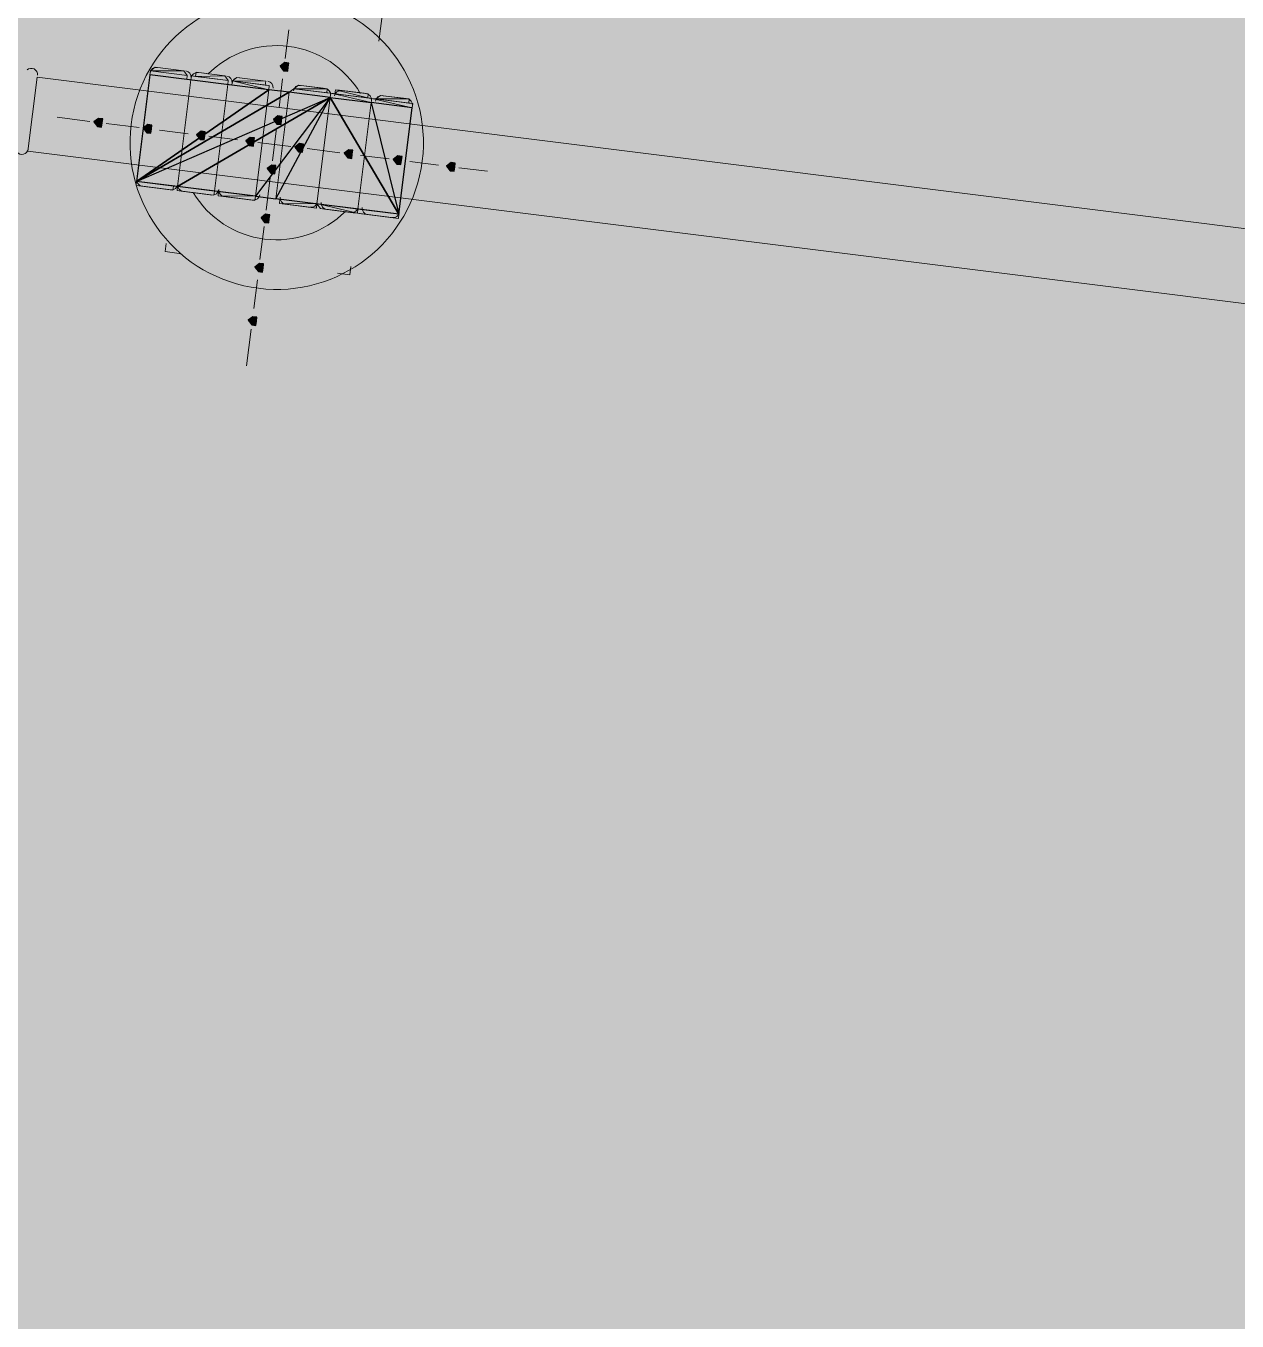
# Model space of a CAD drawing. Header units: metres. Extents: x -4 to 509425, y 7549 to 4732445.
# Drawn here: x 475976.932 to 475979.414, y 4719760.99 to 4719763.644 of the extents above; entities that cross this region are included whole.
import ezdxf

# ---------------------------------------------------------------- set-up
doc = ezdxf.new("R2010")
doc.units = ezdxf.units.M
doc.header["$LTSCALE"] = 0.01
doc.header["$MEASUREMENT"] = 0
doc.layers.get('0').update_dxf_attribs({"lineweight": 0})
doc.layers.add('_SUBESTACIÓN', color=1, linetype='Continuous')
doc.layers.add('SUBESTACION LA VID', color=253, linetype='Continuous')

# ---------------------------------------------------------------- blocks, each defined once
blk = doc.blocks.new('A$Cfff6051d')
at = {"layer": 'SUBESTACION LA VID', "transparency": 33554687}
h = blk.add_hatch(color=256, dxfattribs=at)
h.dxf.hatch_style = 2
h.paths.add_polyline_path([(475977.47, 4719763.5592), (475977.4711, 4719763.5676), (475977.4627, 4719763.5686), (475977.4532, 4719763.5613), (475977.4606, 4719763.5518), (475977.469, 4719763.5508)])
h = blk.add_hatch(color=256, dxfattribs=at)
h.dxf.hatch_style = 2
h.paths.add_polyline_path([(475977.0888, 4719763.4448), (475977.0899, 4719763.4532), (475977.0815, 4719763.4543), (475977.072, 4719763.447), (475977.0793, 4719763.4375), (475977.0877, 4719763.4364)])
h = blk.add_hatch(color=256, dxfattribs=at)
h.dxf.hatch_style = 2
h.paths.add_polyline_path([(475977.4563, 4719763.45), (475977.4574, 4719763.4584), (475977.449, 4719763.4594), (475977.4395, 4719763.4521), (475977.4469, 4719763.4426), (475977.4553, 4719763.4416)])
h = blk.add_hatch(color=256, dxfattribs=at)
h.dxf.hatch_style = 2
h.paths.add_polyline_path([(475977.1896, 4719763.4322), (475977.1907, 4719763.4406), (475977.1823, 4719763.4417), (475977.1728, 4719763.4343), (475977.1802, 4719763.4249), (475977.1886, 4719763.4238)])
h = blk.add_hatch(color=256, dxfattribs=at)
h.dxf.hatch_style = 2
h.paths.add_polyline_path([(475977.2988, 4719763.4185), (475977.2999, 4719763.4269), (475977.2915, 4719763.428), (475977.282, 4719763.4206), (475977.2894, 4719763.4112), (475977.2978, 4719763.4101)])
h = blk.add_hatch(color=256, dxfattribs=at)
h.dxf.hatch_style = 2
h.paths.add_polyline_path([(475977.3996, 4719763.4059), (475977.4007, 4719763.4143), (475977.3923, 4719763.4153), (475977.3828, 4719763.408), (475977.3902, 4719763.3985), (475977.3986, 4719763.3975)])
h = blk.add_hatch(color=256, dxfattribs=at)
h.dxf.hatch_style = 2
h.paths.add_polyline_path([(475977.5004, 4719763.3932), (475977.5015, 4719763.4016), (475977.4931, 4719763.4027), (475977.4836, 4719763.3954), (475977.491, 4719763.3859), (475977.4994, 4719763.3848)])
h = blk.add_hatch(color=256, dxfattribs=at)
h.dxf.hatch_style = 2
h.paths.add_polyline_path([(475977.6012, 4719763.3806), (475977.6023, 4719763.389), (475977.5939, 4719763.3901), (475977.5844, 4719763.3827), (475977.5918, 4719763.3733), (475977.6002, 4719763.3722)])
h = blk.add_hatch(color=256, dxfattribs=at)
h.dxf.hatch_style = 2
h.paths.add_polyline_path([(475977.702, 4719763.368), (475977.7031, 4719763.3764), (475977.6947, 4719763.3774), (475977.6852, 4719763.3701), (475977.6926, 4719763.3606), (475977.701, 4719763.3596)])
h = blk.add_hatch(color=256, dxfattribs=at)
h.dxf.hatch_style = 2
h.paths.add_polyline_path([(475977.8112, 4719763.3543), (475977.8123, 4719763.3627), (475977.8039, 4719763.3637), (475977.7944, 4719763.3564), (475977.8018, 4719763.3469), (475977.8102, 4719763.3459)])
h = blk.add_hatch(color=256, dxfattribs=at)
h.dxf.hatch_style = 2
h.paths.add_polyline_path([(475977.4437, 4719763.3492), (475977.4447, 4719763.3576), (475977.4363, 4719763.3586), (475977.4269, 4719763.3513), (475977.4342, 4719763.3418), (475977.4426, 4719763.3408)])
h = blk.add_hatch(color=256, dxfattribs=at)
h.dxf.hatch_style = 2
h.paths.add_polyline_path([(475977.4311, 4719763.2484), (475977.4321, 4719763.2568), (475977.4237, 4719763.2578), (475977.4143, 4719763.2505), (475977.4216, 4719763.241), (475977.43, 4719763.24)])
h = blk.add_hatch(color=256, dxfattribs=at)
h.dxf.hatch_style = 2
h.paths.add_polyline_path([(475977.4184, 4719763.1476), (475977.4195, 4719763.156), (475977.4111, 4719763.157), (475977.4016, 4719763.1497), (475977.409, 4719763.1402), (475977.4174, 4719763.1392)])
h = blk.add_hatch(color=256, dxfattribs=at)
h.dxf.hatch_style = 2
h.paths.add_polyline_path([(475977.4047, 4719763.0384), (475977.4058, 4719763.0468), (475977.3974, 4719763.0478), (475977.3879, 4719763.0405), (475977.3953, 4719763.031), (475977.4037, 4719763.0299)])
at = {"layer": 'SUBESTACION LA VID', "lineweight": 15}
for p, q in [((475977.6559, 4719763.6127), (475978.0329, 4719766.62)), ((475977.4711, 4719763.6358), (475977.4637, 4719763.577)), ((475977.2558, 4719763.5519), (475977.197, 4719763.5593)), ((475977.3398, 4719763.5414), (475977.281, 4719763.5487)), ((475976.9365, 4719763.3871), (475976.9555, 4719763.5384)), ((476072.2069, 4719751.5967), (475976.9555, 4719763.5384)), ((475977.1865, 4719763.5435), (475977.1591, 4719763.3251)), ((475977.2705, 4719763.533), (475977.2431, 4719763.3146)), ((475977.2431, 4719763.3146), (475977.2705, 4719763.533)), ((475977.3461, 4719763.5235), (475977.3187, 4719763.3051)), ((475977.3187, 4719763.3051), (475977.3461, 4719763.5235)), ((475977.4238, 4719763.5308), (475977.365, 4719763.5382)), ((475977.4585, 4719763.535), (475977.4511, 4719763.4762)), ((475977.491, 4719763.5224), (475977.5414, 4719763.5161)), ((475977.4027, 4719763.2946), (475977.4301, 4719763.513)), ((475977.4447, 4719763.2893), (475977.4721, 4719763.5077)), ((475977.5561, 4719763.4972), (475977.5287, 4719763.2788)), ((475977.5287, 4719763.2788), (475977.5561, 4719763.4972)), ((475977.575, 4719763.5119), (475977.6254, 4719763.5056)), ((475977.659, 4719763.5013), (475977.7094, 4719763.495)), ((475977.6401, 4719763.4867), (475977.6127, 4719763.2682)), ((475977.6127, 4719763.2682), (475977.6401, 4719763.4867)), ((475977.7241, 4719763.4761), (475977.6967, 4719763.2577)), ((475977.0636, 4719763.448), (475976.9964, 4719763.4564)), ((475977.1644, 4719763.4354), (475977.0972, 4719763.4438)), ((475977.2652, 4719763.4227), (475977.2064, 4719763.4301)), ((475977.366, 4719763.4101), (475977.3072, 4719763.4175)), ((475977.4458, 4719763.4342), (475977.4374, 4719763.367)), ((475977.4752, 4719763.3964), (475977.408, 4719763.4048)), ((475977.576, 4719763.3838), (475977.5088, 4719763.3922)), ((476072.1879, 4719751.4455), (475976.9365, 4719763.3871)), ((475977.6768, 4719763.3711), (475977.618, 4719763.3785)), ((475977.7776, 4719763.3585), (475977.7188, 4719763.3659)), ((475977.8784, 4719763.3459), (475977.8196, 4719763.3532)), ((475977.1665, 4719763.3157), (475977.2253, 4719763.3083)), ((475977.4332, 4719763.3334), (475977.4248, 4719763.2662)), ((475977.2505, 4719763.3051), (475977.3093, 4719763.2978)), ((475977.3345, 4719763.2946), (475977.3933, 4719763.2872)), ((475977.5109, 4719763.2725), (475977.4605, 4719763.2788)), ((475977.5949, 4719763.262), (475977.5445, 4719763.2683)), ((475977.6789, 4719763.2514), (475977.6285, 4719763.2577)), ((475977.4206, 4719763.2326), (475977.4121, 4719763.1654)), ((475977.4069, 4719763.1234), (475977.3995, 4719763.0646)), ((475977.3942, 4719763.0226), (475977.3847, 4719762.947))]:
    blk.add_line(p, q, dxfattribs=at)
at = {"layer": 'SUBESTACION LA VID', "lineweight": 0}
for p, q in [((475977.1875, 4719763.5519), (475977.2631, 4719763.5424)), ((475977.1875, 4719763.5519), (475977.2631, 4719763.5424)), ((475977.1875, 4719763.5519), (475977.2631, 4719763.5424)), ((475977.1875, 4719763.5519), (475977.2631, 4719763.5424)), ((475977.1875, 4719763.5519), (475977.2558, 4719763.5519)), ((475977.197, 4719763.5593), (475977.2558, 4719763.5519)), ((475977.197, 4719763.5593), (475977.2558, 4719763.5519)), ((475977.197, 4719763.5593), (475977.2558, 4719763.5519)), ((475977.281, 4719763.5487), (475977.3398, 4719763.5414)), ((475977.1865, 4719763.5435), (475977.2621, 4719763.534)), ((475977.2705, 4719763.533), (475977.3461, 4719763.5235)), ((475977.2716, 4719763.5414), (475977.3472, 4719763.5319)), ((475977.2716, 4719763.5414), (475977.3472, 4719763.5319)), ((475977.2716, 4719763.5414), (475977.3472, 4719763.5319)), ((475977.2716, 4719763.5414), (475977.3472, 4719763.5319)), ((475977.2716, 4719763.5414), (475977.3472, 4719763.5319)), ((475977.2716, 4719763.5414), (475977.3472, 4719763.5319)), ((475977.28, 4719763.5403), (475977.3398, 4719763.5414)), ((475977.28, 4719763.5403), (475977.3472, 4719763.5319)), ((475977.3461, 4719763.5235), (475977.4301, 4719763.513)), ((475977.3545, 4719763.5225), (475977.4301, 4719763.513)), ((475977.3556, 4719763.5309), (475977.4301, 4719763.513)), ((475977.3556, 4719763.5309), (475977.4312, 4719763.5214)), ((475977.3556, 4719763.5309), (475977.4312, 4719763.5214)), ((475977.3556, 4719763.5309), (475977.4312, 4719763.5214)), ((475977.3556, 4719763.5309), (475977.4312, 4719763.5214)), ((475977.3556, 4719763.5309), (475977.4312, 4719763.5214)), ((475977.3556, 4719763.5309), (475977.4228, 4719763.5224)), ((475977.3556, 4719763.5309), (475977.4238, 4719763.5308)), ((475977.365, 4719763.5382), (475977.4238, 4719763.5308)), ((475977.365, 4719763.5382), (475977.4238, 4719763.5308)), ((475977.491, 4719763.5224), (475977.5498, 4719763.515)), ((475977.491, 4719763.5224), (475977.5498, 4719763.515)), ((475977.4721, 4719763.5077), (475977.5561, 4719763.4972)), ((475977.4816, 4719763.5151), (475977.5572, 4719763.5056)), ((475977.4816, 4719763.5151), (475977.5572, 4719763.5056)), ((475977.4816, 4719763.5151), (475977.5572, 4719763.5056)), ((475977.4816, 4719763.5151), (475977.5572, 4719763.5056)), ((475977.4816, 4719763.5151), (475977.5488, 4719763.5066)), ((475977.4816, 4719763.5151), (475977.5498, 4719763.515)), ((475977.5561, 4719763.4972), (475977.6401, 4719763.4867)), ((475977.5572, 4719763.5056), (475977.6412, 4719763.4951)), ((475977.5656, 4719763.5045), (475977.6412, 4719763.4951)), ((475977.5656, 4719763.5045), (475977.6412, 4719763.4951)), ((475977.5656, 4719763.5045), (475977.6328, 4719763.4961)), ((475977.5656, 4719763.5045), (475977.6328, 4719763.4961)), ((475977.5666, 4719763.5129), (475977.6328, 4719763.4961)), ((475977.5666, 4719763.5129), (475977.6338, 4719763.5045)), ((475977.575, 4719763.5119), (475977.6338, 4719763.5045)), ((475977.575, 4719763.5119), (475977.6338, 4719763.5045)), ((475977.659, 4719763.5013), (475977.7178, 4719763.494)), ((475977.659, 4719763.5013), (475977.7178, 4719763.494)), ((475977.6401, 4719763.4867), (475977.7241, 4719763.4761)), ((475977.6401, 4719763.4867), (475977.7241, 4719763.4761)), ((475977.6496, 4719763.494), (475977.7252, 4719763.4845)), ((475977.6496, 4719763.494), (475977.7252, 4719763.4845)), ((475977.6496, 4719763.494), (475977.7168, 4719763.4856)), ((475977.6496, 4719763.494), (475977.7178, 4719763.494)), ((475977.2337, 4719763.3072), (475977.1581, 4719763.3167)), ((475977.2337, 4719763.3072), (475977.1581, 4719763.3167)), ((475977.2347, 4719763.3156), (475977.1591, 4719763.3251)), ((475977.2347, 4719763.3156), (475977.1591, 4719763.3251)), ((475977.2337, 4719763.3072), (475977.1665, 4719763.3157)), ((475977.2337, 4719763.3072), (475977.1665, 4719763.3157)), ((475977.3187, 4719763.3051), (475977.2431, 4719763.3146)), ((475977.3187, 4719763.3051), (475977.2431, 4719763.3146)), ((475977.3187, 4719763.3051), (475977.2431, 4719763.3146)), ((475977.3093, 4719763.2978), (475977.2421, 4719763.3062)), ((475977.3177, 4719763.2967), (475977.2421, 4719763.3062)), ((475977.3177, 4719763.2967), (475977.2421, 4719763.3062)), ((475977.3177, 4719763.2967), (475977.2421, 4719763.3062)), ((475977.3177, 4719763.2967), (475977.2421, 4719763.3062)), ((475977.3177, 4719763.2967), (475977.2421, 4719763.3062)), ((475977.3093, 4719763.2978), (475977.2505, 4719763.3051)), ((475977.3093, 4719763.2978), (475977.2505, 4719763.3051)), ((475977.3933, 4719763.2872), (475977.3261, 4719763.2957)), ((475977.4017, 4719763.2862), (475977.3261, 4719763.2957)), ((475977.4017, 4719763.2862), (475977.3261, 4719763.2957)), ((475977.4017, 4719763.2862), (475977.3261, 4719763.2957)), ((475977.4017, 4719763.2862), (475977.3261, 4719763.2957)), ((475977.4017, 4719763.2862), (475977.3261, 4719763.2957)), ((475977.4027, 4719763.2946), (475977.3261, 4719763.2957)), ((475977.4027, 4719763.2946), (475977.3271, 4719763.3041)), ((475977.5287, 4719763.2788), (475977.4447, 4719763.2893)), ((475977.5193, 4719763.2714), (475977.4521, 4719763.2799)), ((475977.5277, 4719763.2704), (475977.4521, 4719763.2799)), ((475977.5109, 4719763.2725), (475977.4605, 4719763.2788)), ((475977.6127, 4719763.2682), (475977.5287, 4719763.2788)), ((475977.6033, 4719763.2609), (475977.5361, 4719763.2693)), ((475977.6033, 4719763.2609), (475977.5361, 4719763.2693)), ((475977.6117, 4719763.2598), (475977.5361, 4719763.2693)), ((475977.6117, 4719763.2598), (475977.5361, 4719763.2693)), ((475977.6117, 4719763.2598), (475977.5371, 4719763.2777)), ((475977.6033, 4719763.2609), (475977.5445, 4719763.2683)), ((475977.6957, 4719763.2493), (475977.6117, 4719763.2598)), ((475977.6873, 4719763.2504), (475977.6201, 4719763.2588)), ((475977.6873, 4719763.2504), (475977.6201, 4719763.2588)), ((475977.6873, 4719763.2504), (475977.6201, 4719763.2588)), ((475977.6873, 4719763.2504), (475977.6201, 4719763.2588)), ((475977.6957, 4719763.2493), (475977.6201, 4719763.2588)), ((475977.6957, 4719763.2493), (475977.6201, 4719763.2588)), ((475977.6873, 4719763.2504), (475977.6285, 4719763.2577))]:
    blk.add_line(p, q, dxfattribs=at)
at = {"layer": 'SUBESTACION LA VID', "lineweight": 15}
for points in [[(475977.2978, 4719763.5466), (475977.281, 4719763.5487), (475977.28, 4719763.5403), (475977.2716, 4719763.5414), (475977.2705, 4719763.533), (475977.2621, 4719763.534), (475977.2631, 4719763.5424), (475977.2558, 4719763.5519), (475977.197, 4719763.5593), (475977.1875, 4719763.5519), (475977.1865, 4719763.5435), (475977.1591, 4719763.3251), (475977.1581, 4719763.3167), (475977.1665, 4719763.3157), (475977.2253, 4719763.3083), (475977.2337, 4719763.3072), (475977.2347, 4719763.3156), (475977.2431, 4719763.3146), (475977.2421, 4719763.3062), (475977.2505, 4719763.3051), (475977.3093, 4719763.2978), (475977.3177, 4719763.2967), (475977.3187, 4719763.3051), (475977.3271, 4719763.3041), (475977.3261, 4719763.2957), (475977.3345, 4719763.2946), (475977.3933, 4719763.2872), (475977.4017, 4719763.2862), (475977.4027, 4719763.2946), (475977.4447, 4719763.2893), (475977.4531, 4719763.2883), (475977.4521, 4719763.2799), (475977.4605, 4719763.2788), (475977.5109, 4719763.2725), (475977.5193, 4719763.2714), (475977.5277, 4719763.2704), (475977.5287, 4719763.2788), (475977.5361, 4719763.2693), (475977.5445, 4719763.2683), (475977.5949, 4719763.262), (475977.6033, 4719763.2609), (475977.6117, 4719763.2598), (475977.6127, 4719763.2682), (475977.6117, 4719763.2598), (475977.6201, 4719763.2588), (475977.6285, 4719763.2577), (475977.6789, 4719763.2514), (475977.6873, 4719763.2504), (475977.6957, 4719763.2493), (475977.6967, 4719763.2577), (475977.7241, 4719763.4761), (475977.7252, 4719763.4845), (475977.7168, 4719763.4856), (475977.7178, 4719763.494), (475977.7094, 4719763.495), (475977.659, 4719763.5013), (475977.6496, 4719763.494), (475977.6412, 4719763.4951), (475977.6401, 4719763.4867), (475977.6412, 4719763.4951), (475977.6328, 4719763.4961), (475977.6338, 4719763.5045), (475977.6254, 4719763.5056), (475977.575, 4719763.5119), (475977.5666, 4719763.5129), (475977.5656, 4719763.5045), (475977.5572, 4719763.5056), (475977.5561, 4719763.4972), (475977.5572, 4719763.5056), (475977.5488, 4719763.5066), (475977.5498, 4719763.515), (475977.5414, 4719763.5161), (475977.491, 4719763.5224), (475977.4816, 4719763.5151), (475977.4721, 4719763.5077), (475977.4301, 4719763.513), (475977.4312, 4719763.5214), (475977.4228, 4719763.5224), (475977.4238, 4719763.5308), (475977.365, 4719763.5382), (475977.3556, 4719763.5309), (475977.3545, 4719763.5225), (475977.3461, 4719763.5235), (475977.3472, 4719763.5319), (475977.3398, 4719763.5414), (475977.2978, 4719763.5466)], [(476072.1879, 4719751.4455), (476072.2069, 4719751.5967), (475976.9555, 4719763.5384), (475976.9365, 4719763.3871), (476072.1879, 4719751.4455)], [(475977.2515, 4719763.177), (475977.2179, 4719763.1812), (475977.22, 4719763.198)], [(475977.5707, 4719763.137), (475977.5959, 4719763.1338), (475977.598, 4719763.1506)]]:
    blk.add_lwpolyline(points, dxfattribs=at)
at = {"layer": 'SUBESTACION LA VID', "lineweight": 0}
for points in [[(475977.1875, 4719763.5519), (475977.2631, 4719763.5424), (475977.1875, 4719763.5519)], [(475977.281, 4719763.5487), (475977.3398, 4719763.5414), (475977.281, 4719763.5487)], [(475977.4301, 4719763.513), (475977.1865, 4719763.5435), (475977.3461, 4719763.5235)], [(475977.3461, 4719763.5235), (475977.2705, 4719763.533), (475977.1865, 4719763.5435)], [(475977.6401, 4719763.4867), (475977.5561, 4719763.4972), (475977.4721, 4719763.5077), (475977.5561, 4719763.4972)], [(475977.6401, 4719763.4867), (475977.5572, 4719763.5056), (475977.4816, 4719763.5151)], [(475977.7241, 4719763.4761), (475977.6412, 4719763.4951), (475977.7252, 4719763.4845)], [(475977.6496, 4719763.494), (475977.7168, 4719763.4856), (475977.6496, 4719763.494)], [(475977.2337, 4719763.3072), (475977.1581, 4719763.3167), (475977.2337, 4719763.3072)], [(475977.2347, 4719763.3156), (475977.1591, 4719763.3251), (475977.2347, 4719763.3156)], [(475977.2253, 4719763.3083), (475977.1665, 4719763.3157), (475977.2253, 4719763.3083)], [(475977.4027, 4719763.2946), (475977.2431, 4719763.3146), (475977.3187, 4719763.3051)], [(475977.3271, 4719763.3041), (475977.4027, 4719763.2946), (475977.3187, 4719763.3051)], [(475977.3933, 4719763.2872), (475977.3345, 4719763.2946), (475977.3933, 4719763.2872)], [(475977.4447, 4719763.2893), (475977.5287, 4719763.2788), (475977.6127, 4719763.2682)], [(475977.6967, 4719763.2577), (475977.4447, 4719763.2893), (475977.5287, 4719763.2788)], [(475977.4605, 4719763.2788), (475977.5193, 4719763.2714), (475977.4521, 4719763.2799)], [(475977.5277, 4719763.2704), (475977.4521, 4719763.2799), (475977.5287, 4719763.2788)], [(475977.6127, 4719763.2682), (475977.5287, 4719763.2788), (475977.6127, 4719763.2682), (475977.6967, 4719763.2577)], [(475977.5287, 4719763.2788), (475977.6967, 4719763.2577), (475977.6127, 4719763.2682)], [(475977.6033, 4719763.2609), (475977.5361, 4719763.2693), (475977.6033, 4719763.2609)], [(475977.6967, 4719763.2577), (475977.6127, 4719763.2682), (475977.6967, 4719763.2577)]]:
    blk.add_lwpolyline(points, dxfattribs=at)
at = {"layer": 'SUBESTACION LA VID'}
for points in [[(475977.47, 4719763.5592), (475977.4711, 4719763.5676), (475977.4627, 4719763.5686), (475977.4532, 4719763.5613), (475977.4606, 4719763.5518), (475977.469, 4719763.5508)], [(475977.1865, 4719763.5435), (475977.1591, 4719763.3251), (475977.4301, 4719763.513)], [(475977.1591, 4719763.3251), (475977.4721, 4719763.5077), (475977.4301, 4719763.513)], [(475977.0888, 4719763.4448), (475977.0899, 4719763.4532), (475977.0815, 4719763.4543), (475977.072, 4719763.447), (475977.0793, 4719763.4375), (475977.0877, 4719763.4364)], [(475977.4563, 4719763.45), (475977.4574, 4719763.4584), (475977.449, 4719763.4594), (475977.4395, 4719763.4521), (475977.4469, 4719763.4426), (475977.4553, 4719763.4416)], [(475977.1896, 4719763.4322), (475977.1907, 4719763.4406), (475977.1823, 4719763.4417), (475977.1728, 4719763.4343), (475977.1802, 4719763.4249), (475977.1886, 4719763.4238)], [(475977.2988, 4719763.4185), (475977.2999, 4719763.4269), (475977.2915, 4719763.428), (475977.282, 4719763.4206), (475977.2894, 4719763.4112), (475977.2978, 4719763.4101)], [(475977.3996, 4719763.4059), (475977.4007, 4719763.4143), (475977.3923, 4719763.4153), (475977.3828, 4719763.408), (475977.3902, 4719763.3985), (475977.3986, 4719763.3975)], [(475977.5004, 4719763.3932), (475977.5015, 4719763.4016), (475977.4931, 4719763.4027), (475977.4836, 4719763.3954), (475977.491, 4719763.3859), (475977.4994, 4719763.3848)], [(475977.6012, 4719763.3806), (475977.6023, 4719763.389), (475977.5939, 4719763.3901), (475977.5844, 4719763.3827), (475977.5918, 4719763.3733), (475977.6002, 4719763.3722)], [(475977.702, 4719763.368), (475977.7031, 4719763.3764), (475977.6947, 4719763.3774), (475977.6852, 4719763.3701), (475977.6926, 4719763.3606), (475977.701, 4719763.3596)], [(475977.8112, 4719763.3543), (475977.8123, 4719763.3627), (475977.8039, 4719763.3637), (475977.7944, 4719763.3564), (475977.8018, 4719763.3469), (475977.8102, 4719763.3459)], [(475977.4437, 4719763.3492), (475977.4447, 4719763.3576), (475977.4363, 4719763.3586), (475977.4269, 4719763.3513), (475977.4342, 4719763.3418), (475977.4426, 4719763.3408)], [(475977.4311, 4719763.2484), (475977.4321, 4719763.2568), (475977.4237, 4719763.2578), (475977.4143, 4719763.2505), (475977.4216, 4719763.241), (475977.43, 4719763.24)], [(475977.4184, 4719763.1476), (475977.4195, 4719763.156), (475977.4111, 4719763.157), (475977.4016, 4719763.1497), (475977.409, 4719763.1402), (475977.4174, 4719763.1392)], [(475977.4047, 4719763.0384), (475977.4058, 4719763.0468), (475977.3974, 4719763.0478), (475977.3879, 4719763.0405), (475977.3953, 4719763.031), (475977.4037, 4719763.0299)]]:
    blk.add_lwpolyline(points, close=True, dxfattribs=at)
at = {"layer": 'SUBESTACION LA VID', "lineweight": 0}
for points in [[(475977.47, 4719763.5592), (475977.4711, 4719763.5676), (475977.4627, 4719763.5686), (475977.4532, 4719763.5613), (475977.4606, 4719763.5518), (475977.469, 4719763.5508)], [(475977.1865, 4719763.5435), (475977.1591, 4719763.3251), (475977.4301, 4719763.513)], [(475977.1591, 4719763.3251), (475977.4721, 4719763.5077), (475977.4301, 4719763.513)], [(475977.0888, 4719763.4448), (475977.0899, 4719763.4532), (475977.0815, 4719763.4543), (475977.072, 4719763.447), (475977.0793, 4719763.4375), (475977.0877, 4719763.4364)], [(475977.4563, 4719763.45), (475977.4574, 4719763.4584), (475977.449, 4719763.4594), (475977.4395, 4719763.4521), (475977.4469, 4719763.4426), (475977.4553, 4719763.4416)], [(475977.1896, 4719763.4322), (475977.1907, 4719763.4406), (475977.1823, 4719763.4417), (475977.1728, 4719763.4343), (475977.1802, 4719763.4249), (475977.1886, 4719763.4238)], [(475977.2988, 4719763.4185), (475977.2999, 4719763.4269), (475977.2915, 4719763.428), (475977.282, 4719763.4206), (475977.2894, 4719763.4112), (475977.2978, 4719763.4101)], [(475977.3996, 4719763.4059), (475977.4007, 4719763.4143), (475977.3923, 4719763.4153), (475977.3828, 4719763.408), (475977.3902, 4719763.3985), (475977.3986, 4719763.3975)], [(475977.5004, 4719763.3932), (475977.5015, 4719763.4016), (475977.4931, 4719763.4027), (475977.4836, 4719763.3954), (475977.491, 4719763.3859), (475977.4994, 4719763.3848)], [(475977.6012, 4719763.3806), (475977.6023, 4719763.389), (475977.5939, 4719763.3901), (475977.5844, 4719763.3827), (475977.5918, 4719763.3733), (475977.6002, 4719763.3722)], [(475977.702, 4719763.368), (475977.7031, 4719763.3764), (475977.6947, 4719763.3774), (475977.6852, 4719763.3701), (475977.6926, 4719763.3606), (475977.701, 4719763.3596)], [(475977.8112, 4719763.3543), (475977.8123, 4719763.3627), (475977.8039, 4719763.3637), (475977.7944, 4719763.3564), (475977.8018, 4719763.3469), (475977.8102, 4719763.3459)], [(475977.4437, 4719763.3492), (475977.4447, 4719763.3576), (475977.4363, 4719763.3586), (475977.4269, 4719763.3513), (475977.4342, 4719763.3418), (475977.4426, 4719763.3408)], [(475977.4311, 4719763.2484), (475977.4321, 4719763.2568), (475977.4237, 4719763.2578), (475977.4143, 4719763.2505), (475977.4216, 4719763.241), (475977.43, 4719763.24)], [(475977.4184, 4719763.1476), (475977.4195, 4719763.156), (475977.4111, 4719763.157), (475977.4016, 4719763.1497), (475977.409, 4719763.1402), (475977.4174, 4719763.1392)], [(475977.4047, 4719763.0384), (475977.4058, 4719763.0468), (475977.3974, 4719763.0478), (475977.3879, 4719763.0405), (475977.3953, 4719763.031), (475977.4037, 4719763.0299)]]:
    blk.add_lwpolyline(points, close=True, dxfattribs=at)
at = {"layer": 'SUBESTACION LA VID'}
for points in [[(475976.8769, 4719766.927), (475976.8769, 4719766.927), (475976.8959, 4719767.0782), (475976.8959, 4719767.0782), (475976.8959, 4719767.0782), (476072.6239, 4719754.9233), (476072.6239, 4719754.9233), (476072.6239, 4719754.9233), (475976.8769, 4719766.927), (475976.8769, 4719766.927)], [(475976.8959, 4719767.0782), (475976.8959, 4719767.0782), (476072.6239, 4719754.9233), (476072.6239, 4719754.9233), (476072.6239, 4719754.9233), (476072.6429, 4719755.0745), (476072.6429, 4719755.0745), (476072.6429, 4719755.0745), (475976.8959, 4719767.0782), (475976.8959, 4719767.0782)], [(475977.4721, 4719763.5077), (475977.4721, 4719763.5077), (475977.5561, 4719763.4972), (475977.5561, 4719763.4972), (475977.5561, 4719763.4972), (475977.1591, 4719763.3251), (475977.1591, 4719763.3251), (475977.1591, 4719763.3251), (475977.4721, 4719763.5077), (475977.4721, 4719763.5077)], [(475977.5561, 4719763.4972), (475977.5561, 4719763.4972), (475977.1591, 4719763.3251), (475977.1591, 4719763.3251), (475977.1591, 4719763.3251), (475977.2431, 4719763.3146), (475977.2431, 4719763.3146), (475977.2431, 4719763.3146), (475977.5561, 4719763.4972), (475977.5561, 4719763.4972)], [(475977.2431, 4719763.3146), (475977.2431, 4719763.3146), (475977.4027, 4719763.2946), (475977.4027, 4719763.2946), (475977.4027, 4719763.2946), (475977.5561, 4719763.4972), (475977.5561, 4719763.4972), (475977.5561, 4719763.4972), (475977.2431, 4719763.3146), (475977.2431, 4719763.3146)], [(475977.4027, 4719763.2946), (475977.4027, 4719763.2946), (475977.5561, 4719763.4972), (475977.5561, 4719763.4972), (475977.5561, 4719763.4972), (475977.4447, 4719763.2893), (475977.4447, 4719763.2893), (475977.4447, 4719763.2893), (475977.4027, 4719763.2946), (475977.4027, 4719763.2946)], [(475977.5561, 4719763.4972), (475977.5561, 4719763.4972), (475977.4447, 4719763.2893), (475977.4447, 4719763.2893), (475977.4447, 4719763.2893), (475977.6967, 4719763.2577), (475977.6967, 4719763.2577), (475977.6967, 4719763.2577), (475977.5561, 4719763.4972), (475977.5561, 4719763.4972)], [(475977.5561, 4719763.4972), (475977.5561, 4719763.4972), (475977.6967, 4719763.2577), (475977.6967, 4719763.2577), (475977.6967, 4719763.2577), (475977.6401, 4719763.4867), (475977.6401, 4719763.4867), (475977.6401, 4719763.4867), (475977.5561, 4719763.4972), (475977.5561, 4719763.4972)], [(475977.6967, 4719763.2577), (475977.6967, 4719763.2577), (475977.6401, 4719763.4867), (475977.6401, 4719763.4867), (475977.6401, 4719763.4867), (475977.7241, 4719763.4761), (475977.7241, 4719763.4761), (475977.7241, 4719763.4761), (475977.6967, 4719763.2577), (475977.6967, 4719763.2577)]]:
    blk.add_open_spline(points, degree=3, knots=[0, 0, 0, 0, 1, 1, 1, 2, 2, 2, 3, 3, 3, 3], dxfattribs=at)
at = {"layer": 'SUBESTACION LA VID', "lineweight": 0}
for points in [[(475976.8769, 4719766.927), (475976.8769, 4719766.927), (475976.8959, 4719767.0782), (475976.8959, 4719767.0782), (475976.8959, 4719767.0782), (476072.6239, 4719754.9233), (476072.6239, 4719754.9233), (476072.6239, 4719754.9233), (475976.8769, 4719766.927), (475976.8769, 4719766.927)], [(475976.8959, 4719767.0782), (475976.8959, 4719767.0782), (476072.6239, 4719754.9233), (476072.6239, 4719754.9233), (476072.6239, 4719754.9233), (476072.6429, 4719755.0745), (476072.6429, 4719755.0745), (476072.6429, 4719755.0745), (475976.8959, 4719767.0782), (475976.8959, 4719767.0782)], [(475977.4721, 4719763.5077), (475977.4721, 4719763.5077), (475977.5561, 4719763.4972), (475977.5561, 4719763.4972), (475977.5561, 4719763.4972), (475977.1591, 4719763.3251), (475977.1591, 4719763.3251), (475977.1591, 4719763.3251), (475977.4721, 4719763.5077), (475977.4721, 4719763.5077)], [(475977.5561, 4719763.4972), (475977.5561, 4719763.4972), (475977.1591, 4719763.3251), (475977.1591, 4719763.3251), (475977.1591, 4719763.3251), (475977.2431, 4719763.3146), (475977.2431, 4719763.3146), (475977.2431, 4719763.3146), (475977.5561, 4719763.4972), (475977.5561, 4719763.4972)], [(475977.2431, 4719763.3146), (475977.2431, 4719763.3146), (475977.4027, 4719763.2946), (475977.4027, 4719763.2946), (475977.4027, 4719763.2946), (475977.5561, 4719763.4972), (475977.5561, 4719763.4972), (475977.5561, 4719763.4972), (475977.2431, 4719763.3146), (475977.2431, 4719763.3146)], [(475977.4027, 4719763.2946), (475977.4027, 4719763.2946), (475977.5561, 4719763.4972), (475977.5561, 4719763.4972), (475977.5561, 4719763.4972), (475977.4447, 4719763.2893), (475977.4447, 4719763.2893), (475977.4447, 4719763.2893), (475977.4027, 4719763.2946), (475977.4027, 4719763.2946)], [(475977.5561, 4719763.4972), (475977.5561, 4719763.4972), (475977.4447, 4719763.2893), (475977.4447, 4719763.2893), (475977.4447, 4719763.2893), (475977.6967, 4719763.2577), (475977.6967, 4719763.2577), (475977.6967, 4719763.2577), (475977.5561, 4719763.4972), (475977.5561, 4719763.4972)], [(475977.5561, 4719763.4972), (475977.5561, 4719763.4972), (475977.6967, 4719763.2577), (475977.6967, 4719763.2577), (475977.6967, 4719763.2577), (475977.6401, 4719763.4867), (475977.6401, 4719763.4867), (475977.6401, 4719763.4867), (475977.5561, 4719763.4972), (475977.5561, 4719763.4972)], [(475977.6967, 4719763.2577), (475977.6967, 4719763.2577), (475977.6401, 4719763.4867), (475977.6401, 4719763.4867), (475977.6401, 4719763.4867), (475977.7241, 4719763.4761), (475977.7241, 4719763.4761), (475977.7241, 4719763.4761), (475977.6967, 4719763.2577), (475977.6967, 4719763.2577)]]:
    blk.add_open_spline(points, degree=3, knots=[0, 0, 0, 0, 1, 1, 1, 2, 2, 2, 3, 3, 3, 3], dxfattribs=at)
at = {"layer": 'SUBESTACION LA VID', "lineweight": 15}
for points, knots in [([(475977.1481, 4719763.4417), (475977.1275, 4719763.277), (475977.2443, 4719763.1267), (475977.409, 4719763.1061), (475977.5737, 4719763.0854), (475977.7239, 4719763.2022), (475977.7446, 4719763.3669), (475977.7652, 4719763.5316), (475977.6484, 4719763.6819), (475977.4837, 4719763.7025), (475977.319, 4719763.7232), (475977.1688, 4719763.6064), (475977.1481, 4719763.4417)], [0, 0, 0, 0, 1, 1, 1, 2, 2, 2, 3, 3, 3, 4, 4, 4, 4]), ([(475977.6177, 4719763.5054), (475977.5864, 4719763.5584), (475977.5322, 4719763.594), (475977.4711, 4719763.6017), (475977.4099, 4719763.6094), (475977.3487, 4719763.5883), (475977.3052, 4719763.5445)], [0, 0, 0, 0, 1, 1, 1, 2, 2, 2, 2]), ([(475976.956, 4719763.5426), (475976.9567, 4719763.5478), (475976.954, 4719763.5529), (475976.9493, 4719763.5554), (475976.9446, 4719763.5578), (475976.9388, 4719763.5571), (475976.9349, 4719763.5536)], [0, 0, 0, 0, 1, 1, 1, 2, 2, 2, 2]), ([(475976.9139, 4719763.3859), (475976.9168, 4719763.3815), (475976.9222, 4719763.3793), (475976.9274, 4719763.3806), (475976.9325, 4719763.3818), (475976.9364, 4719763.3861), (475976.937, 4719763.3913)], [0, 0, 0, 0, 1, 1, 1, 2, 2, 2, 2]), ([(475977.2753, 4719763.3026), (475977.3067, 4719763.2498), (475977.3607, 4719763.2145), (475977.4216, 4719763.2069), (475977.4825, 4719763.1992), (475977.5435, 4719763.2202), (475977.587, 4719763.2635)], [0, 0, 0, 0, 1, 1, 1, 2, 2, 2, 2])]:
    blk.add_open_spline(points, degree=3, knots=knots, dxfattribs=at)
for points in [[(475977.2012, 4719763.5587), (475977.1942, 4719763.5596), (475977.1879, 4719763.5547), (475977.187, 4719763.5477)], [(475977.271, 4719763.5372), (475977.2719, 4719763.5442), (475977.267, 4719763.5505), (475977.26, 4719763.5514)], [(475977.2852, 4719763.5482), (475977.2782, 4719763.5491), (475977.2719, 4719763.5442), (475977.271, 4719763.5372)], [(475977.355, 4719763.5267), (475977.3559, 4719763.5336), (475977.351, 4719763.54), (475977.344, 4719763.5408)], [(475977.3692, 4719763.5377), (475977.3622, 4719763.5386), (475977.3559, 4719763.5336), (475977.355, 4719763.5267)], [(475977.439, 4719763.5161), (475977.4399, 4719763.5231), (475977.435, 4719763.5294), (475977.428, 4719763.5303)], [(475977.4952, 4719763.5219), (475977.4883, 4719763.5228), (475977.4819, 4719763.5178), (475977.481, 4719763.5109)], [(475977.5566, 4719763.5014), (475977.5575, 4719763.5083), (475977.5526, 4719763.5147), (475977.5456, 4719763.5156)], [(475977.5792, 4719763.5114), (475977.5723, 4719763.5122), (475977.5659, 4719763.5073), (475977.565, 4719763.5003)], [(475977.6406, 4719763.4909), (475977.6415, 4719763.4978), (475977.6366, 4719763.5042), (475977.6296, 4719763.505)], [(475977.6632, 4719763.5008), (475977.6563, 4719763.5017), (475977.6499, 4719763.4968), (475977.649, 4719763.4898)], [(475977.7246, 4719763.4803), (475977.7255, 4719763.4873), (475977.7206, 4719763.4936), (475977.7136, 4719763.4945)], [(475977.1596, 4719763.3293), (475977.1588, 4719763.3224), (475977.1637, 4719763.316), (475977.1707, 4719763.3151)], [(475977.2295, 4719763.3078), (475977.2364, 4719763.3069), (475977.2428, 4719763.3118), (475977.2436, 4719763.3188)], [(475977.2436, 4719763.3188), (475977.2428, 4719763.3118), (475977.2477, 4719763.3055), (475977.2547, 4719763.3046)], [(475977.3135, 4719763.2972), (475977.3204, 4719763.2964), (475977.3268, 4719763.3013), (475977.3276, 4719763.3083)], [(475977.3276, 4719763.3083), (475977.3268, 4719763.3013), (475977.3317, 4719763.2949), (475977.3387, 4719763.2941)], [(475977.3975, 4719763.2867), (475977.4044, 4719763.2858), (475977.4108, 4719763.2908), (475977.4116, 4719763.2977)], [(475977.4537, 4719763.2925), (475977.4528, 4719763.2855), (475977.4577, 4719763.2791), (475977.4647, 4719763.2783)], [(475977.5151, 4719763.272), (475977.522, 4719763.2711), (475977.5284, 4719763.276), (475977.5293, 4719763.283)], [(475977.5377, 4719763.2819), (475977.5368, 4719763.275), (475977.5417, 4719763.2686), (475977.5487, 4719763.2677)], [(475977.5991, 4719763.2614), (475977.606, 4719763.2606), (475977.6124, 4719763.2655), (475977.6133, 4719763.2724)], [(475977.6217, 4719763.2714), (475977.6208, 4719763.2644), (475977.6257, 4719763.2581), (475977.6327, 4719763.2572)], [(475977.6831, 4719763.2509), (475977.69, 4719763.25), (475977.6964, 4719763.255), (475977.6973, 4719763.2619)]]:
    blk.add_open_spline(points, degree=3, dxfattribs=at)

msp = doc.modelspace()

# ---------------------------------------------------------------- hatches: boundary and pattern name
at = {"layer": '_SUBESTACIÓN', "transparency": 33554559}
h = msp.add_hatch(color=1, dxfattribs=at)
h.dxf.hatch_style = 1
h.paths.add_polyline_path([(475968.6399, 4719805.825), (476089.9386, 4719790.615), (476078.1686, 4719696.74), (475956.8686, 4719711.9502)])

# ---------------------------------------------------------------- block references
at = {"linetype": 'Continuous'}
msp.add_blockref('A$Cfff6051d', (0, 0), dxfattribs=at)

doc.saveas('drawing.dxf')
